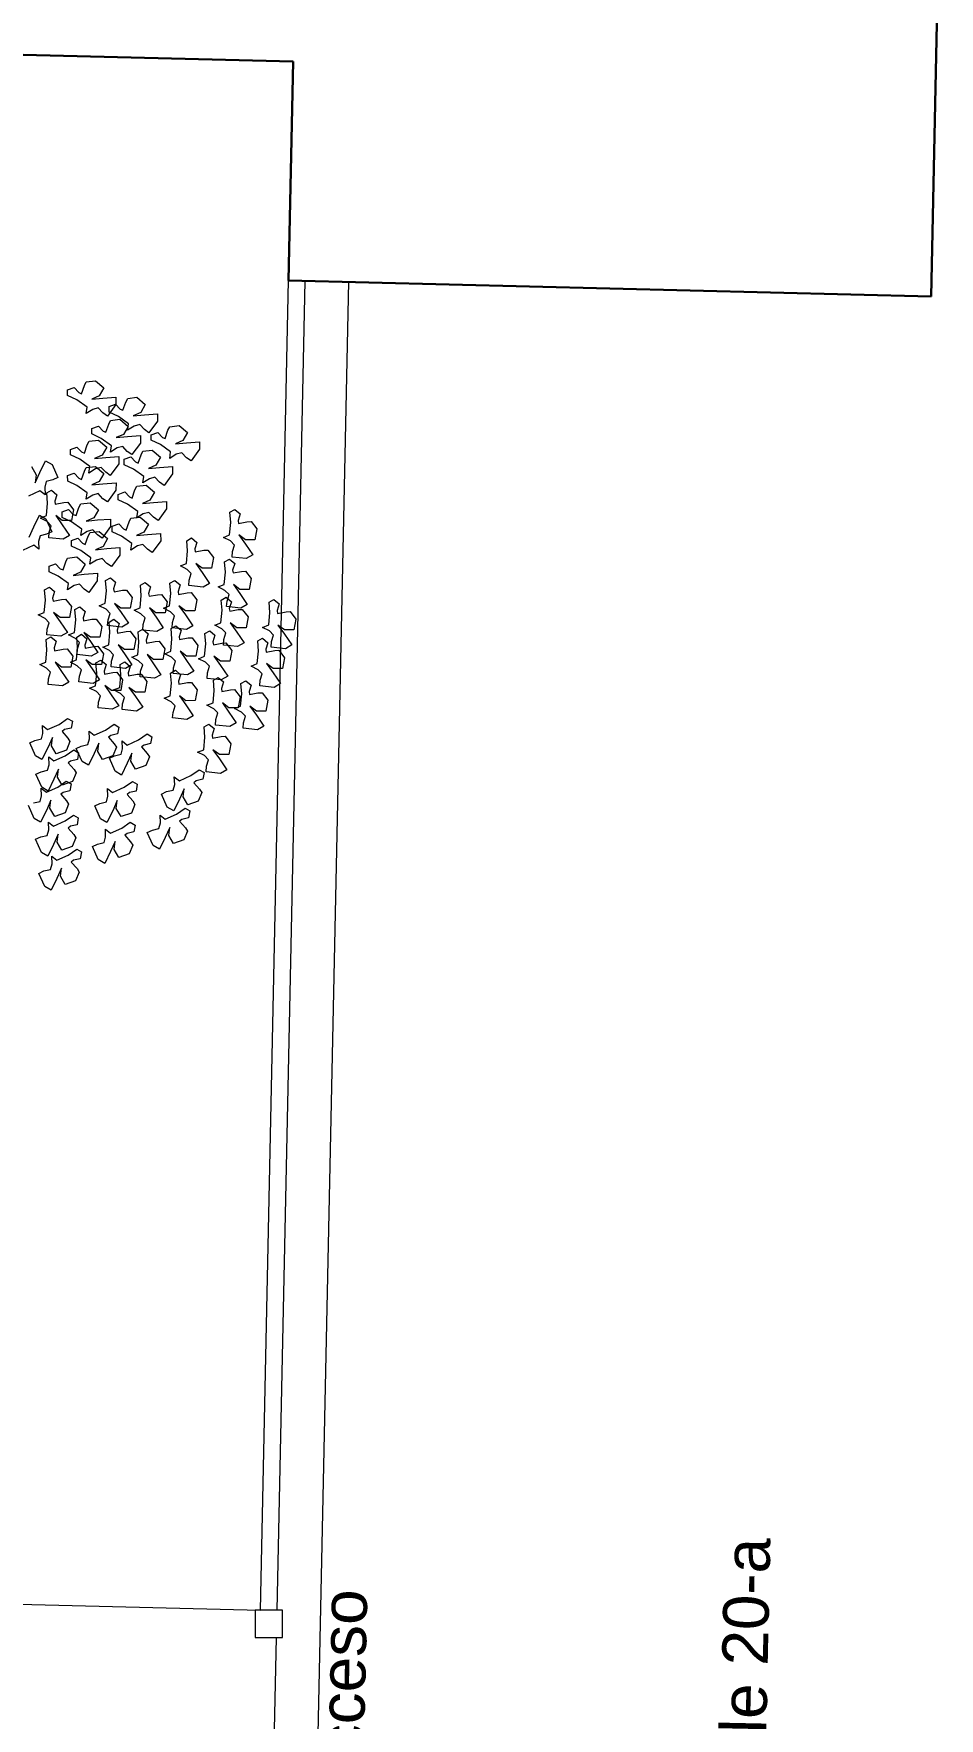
# Model space of a CAD drawing. Header units: millimetres. Extents: x -103 to 473, y 183 to 365.
# Drawn here: x -31.34 to -14.83, y 243.49 to 274.19 of the extents above; entities that cross this region are included whole.
import ezdxf

# ---------------------------------------------------------------- set-up
doc = ezdxf.new("R2010")
doc.units = ezdxf.units.MM
doc.header["$LTSCALE"] = 0.1
doc.layers.add('Exterior', color=6, linetype='Continuous', lineweight=5)
doc.layers.add('Redibujo iglesia', color=1, linetype='Continuous', lineweight=30)
doc.styles.get("Standard").update_dxf_attribs({"font": 'arial.ttf'})

# ---------------------------------------------------------------- blocks, each defined once
blk = doc.blocks.new('Arbol')
at = {"color": 0, "linetype": 'ByBlock'}
for p, q in [((-1.61, 1.981), (-1.661, 1.88)), ((-1.517, 2.006), (-1.61, 1.981)), ((-1.485, 1.98), (-1.517, 2.006)), ((-1.425, 1.913), (-1.485, 1.98)), ((-1.403, 1.934), (-1.425, 1.913)), ((-1.379, 2.001), (-1.403, 1.934)), ((-1.307, 2.004), (-1.379, 2.001)), ((-1.356, 1.872), (-1.285, 1.951)), ((-1.285, 1.951), (-1.307, 2.004)), ((-1.612, 1.786), (-1.74, 1.743)), ((-1.74, 1.743), (-1.71, 1.672)), ((-1.661, 1.88), (-1.585, 1.821)), ((-1.501, 1.821), (-1.612, 1.786)), ((-1.585, 1.821), (-1.501, 1.821)), ((-1.424, 1.762), (-1.356, 1.872)), ((-1.39, 1.705), (-1.424, 1.762)), ((-1.939, 1.657), (-1.99, 1.556)), ((-1.846, 1.682), (-1.939, 1.657)), ((-1.813, 1.656), (-1.846, 1.682)), ((-1.754, 1.589), (-1.813, 1.656)), ((-1.732, 1.611), (-1.754, 1.589)), ((-1.708, 1.677), (-1.732, 1.611)), ((-1.71, 1.672), (-1.584, 1.596)), ((-1.636, 1.68), (-1.708, 1.677)), ((-1.685, 1.548), (-1.614, 1.627)), ((-1.614, 1.627), (-1.636, 1.68)), ((-1.584, 1.596), (-1.552, 1.644)), ((-1.552, 1.644), (-1.528, 1.71)), ((-1.528, 1.71), (-1.469, 1.719)), ((-1.469, 1.719), (-1.39, 1.705)), ((-1.94, 1.462), (-2.068, 1.419)), ((-2.068, 1.419), (-2.039, 1.348)), ((-1.99, 1.556), (-1.914, 1.497)), ((-1.83, 1.497), (-1.94, 1.462)), ((-1.914, 1.497), (-1.83, 1.497)), ((-1.856, 1.386), (-1.797, 1.395)), ((-1.797, 1.395), (-1.718, 1.381)), ((-1.753, 1.438), (-1.685, 1.548)), ((-1.718, 1.381), (-1.753, 1.438)), ((-1.689, 1.516), (-1.74, 1.415)), ((-1.74, 1.415), (-1.664, 1.357)), ((-1.596, 1.542), (-1.689, 1.516)), ((-1.564, 1.515), (-1.596, 1.542)), ((-1.504, 1.448), (-1.564, 1.515)), ((-1.482, 1.47), (-1.504, 1.448)), ((-1.503, 1.298), (-1.435, 1.408)), ((-1.458, 1.536), (-1.482, 1.47)), ((-1.386, 1.54), (-1.458, 1.536)), ((-1.4, 1.403), (-1.451, 1.302)), ((-1.435, 1.408), (-1.364, 1.487)), ((-1.307, 1.429), (-1.4, 1.403)), ((-1.364, 1.487), (-1.386, 1.54)), ((-1.274, 1.402), (-1.307, 1.429)), ((-1.215, 1.335), (-1.274, 1.402)), ((-1.169, 1.423), (-1.193, 1.357)), ((-1.097, 1.427), (-1.169, 1.423)), ((-1.075, 1.374), (-1.097, 1.427)), ((-0.815, 1.417), (-0.862, 1.355)), ((-0.714, 1.327), (-0.815, 1.417)), ((-0.658, 1.417), (-0.67, 1.322)), ((-2.228, 1.22), (-2.279, 1.119)), ((-2.135, 1.246), (-2.228, 1.22)), ((-2.102, 1.219), (-2.135, 1.246)), ((-2.043, 1.152), (-2.102, 1.219)), ((-2.039, 1.348), (-1.912, 1.272)), ((-1.997, 1.24), (-2.021, 1.174)), ((-1.925, 1.244), (-1.997, 1.24)), ((-1.903, 1.191), (-1.925, 1.244)), ((-1.912, 1.272), (-1.881, 1.32)), ((-1.881, 1.32), (-1.856, 1.386)), ((-1.691, 1.322), (-1.819, 1.279)), ((-1.819, 1.279), (-1.789, 1.208)), ((-1.58, 1.356), (-1.691, 1.322)), ((-1.664, 1.357), (-1.58, 1.356)), ((-1.631, 1.18), (-1.607, 1.246)), ((-1.607, 1.246), (-1.548, 1.254)), ((-1.548, 1.254), (-1.469, 1.24)), ((-1.469, 1.24), (-1.503, 1.298)), ((-1.451, 1.302), (-1.375, 1.244)), ((-1.291, 1.243), (-1.401, 1.209)), ((-1.375, 1.244), (-1.291, 1.243)), ((-1.193, 1.357), (-1.215, 1.335)), ((-1.214, 1.185), (-1.146, 1.295)), ((-1.146, 1.295), (-1.075, 1.374)), ((-0.862, 1.355), (-0.865, 1.208)), ((-0.629, 1.249), (-0.714, 1.327)), ((-0.67, 1.322), (-0.629, 1.249)), ((-2.279, 1.119), (-2.203, 1.061)), ((-2.119, 1.06), (-2.229, 1.026)), ((-2.203, 1.061), (-2.119, 1.06)), ((-2.021, 1.174), (-2.043, 1.152)), ((-2.042, 1.002), (-1.974, 1.112)), ((-1.974, 1.112), (-1.903, 1.191)), ((-1.873, 1.093), (-1.924, 0.992)), ((-1.78, 1.119), (-1.873, 1.093)), ((-1.789, 1.208), (-1.663, 1.131)), ((-1.748, 1.092), (-1.78, 1.119)), ((-1.688, 1.025), (-1.748, 1.092)), ((-1.666, 1.047), (-1.688, 1.025)), ((-1.642, 1.113), (-1.666, 1.047)), ((-1.663, 1.131), (-1.631, 1.18)), ((-1.57, 1.117), (-1.642, 1.113)), ((-1.619, 0.985), (-1.548, 1.064)), ((-1.548, 1.064), (-1.57, 1.117)), ((-1.401, 1.209), (-1.529, 1.166)), ((-1.529, 1.166), (-1.499, 1.095)), ((-1.499, 1.095), (-1.373, 1.019)), ((-1.373, 1.019), (-1.342, 1.067)), ((-1.342, 1.067), (-1.317, 1.133)), ((-1.269, 1.164), (-1.32, 1.063)), ((-1.32, 1.063), (-1.243, 1.004)), ((-1.317, 1.133), (-1.258, 1.141)), ((-1.175, 1.189), (-1.269, 1.164)), ((-1.258, 1.141), (-1.179, 1.127)), ((-1.179, 1.127), (-1.214, 1.185)), ((-1.143, 1.163), (-1.175, 1.189)), ((-1.084, 1.096), (-1.143, 1.163)), ((-1.062, 1.118), (-1.084, 1.096)), ((-1.083, 0.945), (-1.014, 1.056)), ((-1.037, 1.184), (-1.062, 1.118)), ((-0.966, 1.188), (-1.037, 1.184)), ((-1.014, 1.056), (-0.944, 1.135)), ((-0.944, 1.135), (-0.966, 1.188)), ((-0.865, 1.208), (-0.807, 1.205)), ((-0.807, 1.205), (-0.738, 1.217)), ((-0.755, 1.113), (-0.787, 1.049)), ((-0.787, 1.049), (-0.742, 0.995)), ((-0.697, 1.106), (-0.755, 1.113)), ((-0.738, 1.217), (-0.701, 1.17)), ((-0.701, 1.17), (-0.674, 1.094)), ((-0.664, 1.005), (-0.697, 1.106)), ((-0.674, 1.094), (-0.641, 1.153)), ((-0.641, 1.153), (-0.512, 1.149)), ((-2.229, 1.026), (-2.357, 0.983)), ((-2.357, 0.983), (-2.328, 0.912)), ((-2.328, 0.912), (-2.201, 0.836)), ((-2.201, 0.836), (-2.17, 0.884)), ((-2.17, 0.884), (-2.145, 0.95)), ((-2.145, 0.95), (-2.086, 0.958)), ((-2.086, 0.958), (-2.007, 0.944)), ((-2.007, 0.944), (-2.042, 1.002)), ((-1.875, 0.899), (-2.003, 0.856)), ((-1.924, 0.992), (-1.848, 0.934)), ((-1.764, 0.933), (-1.875, 0.899)), ((-1.848, 0.934), (-1.764, 0.933)), ((-1.687, 0.875), (-1.619, 0.985)), ((-1.653, 0.817), (-1.687, 0.875)), ((-1.27, 0.969), (-1.398, 0.926)), ((-1.398, 0.926), (-1.368, 0.855)), ((-1.159, 1.004), (-1.27, 0.969)), ((-1.243, 1.004), (-1.159, 1.004)), ((-1.21, 0.827), (-1.186, 0.894)), ((-1.186, 0.894), (-1.127, 0.902)), ((-1.127, 0.902), (-1.048, 0.888)), ((-1.048, 0.888), (-1.083, 0.945)), ((-0.861, 0.933), (-0.885, 0.839)), ((-0.822, 0.947), (-0.861, 0.933)), ((-0.734, 0.965), (-0.822, 0.947)), ((-0.742, 0.995), (-0.734, 0.965)), ((-0.603, 0.891), (-0.664, 1.005)), ((-0.536, 0.892), (-0.603, 0.891)), ((-0.588, 0.83), (-0.536, 0.892)), ((-0.539, 0.924), (-0.586, 0.863)), ((-0.438, 0.835), (-0.539, 0.924)), ((-2.003, 0.856), (-1.973, 0.785)), ((-1.973, 0.785), (-1.847, 0.709)), ((-1.847, 0.709), (-1.815, 0.757)), ((-1.815, 0.757), (-1.791, 0.823)), ((-1.791, 0.823), (-1.732, 0.831)), ((-1.732, 0.831), (-1.653, 0.817)), ((-1.676, 0.784), (-1.727, 0.683)), ((-1.583, 0.809), (-1.676, 0.784)), ((-1.55, 0.783), (-1.583, 0.809)), ((-1.491, 0.716), (-1.55, 0.783)), ((-1.469, 0.738), (-1.491, 0.716)), ((-1.445, 0.804), (-1.469, 0.738)), ((-1.373, 0.807), (-1.445, 0.804)), ((-1.422, 0.675), (-1.351, 0.754)), ((-1.351, 0.754), (-1.373, 0.807)), ((-1.368, 0.855), (-1.242, 0.779)), ((-1.242, 0.779), (-1.21, 0.827)), ((-1.071, 0.84), (-1.123, 0.739)), ((-1.123, 0.739), (-1.046, 0.681)), ((-0.978, 0.866), (-1.071, 0.84)), ((-0.946, 0.839), (-0.978, 0.866)), ((-0.887, 0.772), (-0.946, 0.839)), ((-0.864, 0.794), (-0.887, 0.772)), ((-0.886, 0.622), (-0.817, 0.732)), ((-0.885, 0.839), (-0.824, 0.744)), ((-0.84, 0.86), (-0.864, 0.794)), ((-0.769, 0.864), (-0.84, 0.86)), ((-0.824, 0.744), (-0.735, 0.781)), ((-0.817, 0.732), (-0.746, 0.811)), ((-0.746, 0.811), (-0.769, 0.864)), ((-0.718, 0.741), (-0.744, 0.608)), ((-0.735, 0.781), (-0.692, 0.854)), ((-0.692, 0.854), (-0.718, 0.741)), ((-0.61, 0.775), (-0.588, 0.83)), ((-0.565, 0.721), (-0.61, 0.775)), ((-0.586, 0.863), (-0.589, 0.715)), ((-0.589, 0.715), (-0.531, 0.712)), ((-0.539, 0.67), (-0.565, 0.721)), ((-0.531, 0.712), (-0.462, 0.724)), ((-0.462, 0.724), (-0.425, 0.677)), ((-0.353, 0.756), (-0.438, 0.835)), ((-1.677, 0.589), (-1.805, 0.546)), ((-1.805, 0.546), (-1.776, 0.475)), ((-1.727, 0.683), (-1.651, 0.624)), ((-1.567, 0.624), (-1.677, 0.589)), ((-1.651, 0.624), (-1.567, 0.624)), ((-1.399, 0.528), (-1.492, 0.502)), ((-1.49, 0.565), (-1.422, 0.675)), ((-1.455, 0.508), (-1.49, 0.565)), ((-1.366, 0.501), (-1.399, 0.528)), ((-1.189, 0.526), (-1.261, 0.522)), ((-1.073, 0.646), (-1.201, 0.602)), ((-1.201, 0.602), (-1.171, 0.532)), ((-1.167, 0.473), (-1.189, 0.526)), ((-1.171, 0.532), (-1.045, 0.455)), ((-1.045, 0.53), (-1.096, 0.429)), ((-0.962, 0.68), (-1.073, 0.646)), ((-1.046, 0.681), (-0.962, 0.68)), ((-0.952, 0.556), (-1.045, 0.53)), ((-1.013, 0.504), (-0.989, 0.57)), ((-0.989, 0.57), (-0.93, 0.578)), ((-0.92, 0.529), (-0.952, 0.556)), ((-0.93, 0.578), (-0.851, 0.564)), ((-0.86, 0.462), (-0.92, 0.529)), ((-0.851, 0.564), (-0.886, 0.622)), ((-0.814, 0.55), (-0.838, 0.484)), ((-0.742, 0.554), (-0.814, 0.55)), ((-0.744, 0.608), (-0.668, 0.599)), ((-0.72, 0.501), (-0.742, 0.554)), ((-0.668, 0.599), (-0.539, 0.67)), ((-0.425, 0.677), (-0.398, 0.602)), ((-0.398, 0.602), (-0.365, 0.66)), ((-0.365, 0.66), (-0.236, 0.656)), ((-1.776, 0.475), (-1.649, 0.399)), ((-1.649, 0.399), (-1.618, 0.447)), ((-1.618, 0.447), (-1.593, 0.513)), ((-1.593, 0.513), (-1.534, 0.522)), ((-1.492, 0.502), (-1.543, 0.401)), ((-1.543, 0.401), (-1.467, 0.343)), ((-1.534, 0.522), (-1.455, 0.508)), ((-1.307, 0.434), (-1.366, 0.501)), ((-1.285, 0.456), (-1.307, 0.434)), ((-1.306, 0.284), (-1.238, 0.394)), ((-1.261, 0.522), (-1.285, 0.456)), ((-1.238, 0.394), (-1.167, 0.473)), ((-1.096, 0.429), (-1.02, 0.371)), ((-0.936, 0.37), (-1.047, 0.336)), ((-1.045, 0.455), (-1.013, 0.504)), ((-1.02, 0.371), (-0.936, 0.37)), ((-0.838, 0.484), (-0.86, 0.462)), ((-0.859, 0.312), (-0.791, 0.422)), ((-0.791, 0.422), (-0.72, 0.501)), ((-0.73, 0.375), (-0.781, 0.274)), ((-0.636, 0.401), (-0.73, 0.375)), ((-0.604, 0.374), (-0.636, 0.401)), ((-0.545, 0.307), (-0.604, 0.374)), ((-0.498, 0.395), (-0.523, 0.329)), ((-0.427, 0.399), (-0.498, 0.395)), ((-0.405, 0.346), (-0.427, 0.399)), ((-2.424, 0.198), (-2.456, 0.134)), ((-2.367, 0.191), (-2.424, 0.198)), ((-2.334, 0.09), (-2.367, 0.191)), ((-1.493, 0.308), (-1.621, 0.265)), ((-1.621, 0.265), (-1.592, 0.194)), ((-1.592, 0.194), (-1.465, 0.117)), ((-1.383, 0.342), (-1.493, 0.308)), ((-1.467, 0.343), (-1.383, 0.342)), ((-1.434, 0.166), (-1.409, 0.232)), ((-1.409, 0.232), (-1.35, 0.24)), ((-1.35, 0.24), (-1.271, 0.226)), ((-1.271, 0.226), (-1.306, 0.284)), ((-1.047, 0.336), (-1.175, 0.293)), ((-1.175, 0.293), (-1.145, 0.222)), ((-1.145, 0.222), (-1.019, 0.146)), ((-1.019, 0.146), (-0.987, 0.194)), ((-0.987, 0.194), (-0.963, 0.26)), ((-0.963, 0.26), (-0.904, 0.268)), ((-0.904, 0.268), (-0.825, 0.254)), ((-0.825, 0.254), (-0.859, 0.312)), ((-0.731, 0.181), (-0.859, 0.138)), ((-0.781, 0.274), (-0.704, 0.216)), ((-0.62, 0.215), (-0.731, 0.181)), ((-0.704, 0.216), (-0.62, 0.215)), ((-0.523, 0.329), (-0.545, 0.307)), ((-0.544, 0.157), (-0.475, 0.267)), ((-0.475, 0.267), (-0.405, 0.346)), ((-0.347, 0.198), (-0.379, 0.134)), ((-0.29, 0.191), (-0.347, 0.198)), ((-0.257, 0.09), (-0.29, 0.191)), ((-2.53, 0.017), (-2.555, -0.076)), ((-2.491, 0.032), (-2.53, 0.017)), ((-2.403, 0.05), (-2.491, 0.032)), ((-2.456, 0.134), (-2.411, 0.08)), ((-2.411, 0.08), (-2.403, 0.05)), ((-2.273, -0.025), (-2.334, 0.09)), ((-1.898, 0.099), (-1.931, 0.035)), ((-1.931, 0.035), (-1.885, -0.019)), ((-1.841, 0.092), (-1.898, 0.099)), ((-1.808, -0.009), (-1.841, 0.092)), ((-1.465, 0.117), (-1.434, 0.166)), ((-0.965, 0.043), (-0.997, -0.021)), ((-0.908, 0.036), (-0.965, 0.043)), ((-0.875, -0.065), (-0.908, 0.036)), ((-0.859, 0.138), (-0.829, 0.067)), ((-0.829, 0.067), (-0.703, -0.01)), ((-0.703, -0.01), (-0.671, 0.039)), ((-0.671, 0.039), (-0.647, 0.105)), ((-0.647, 0.105), (-0.588, 0.113)), ((-0.588, 0.113), (-0.509, 0.099)), ((-0.509, 0.099), (-0.544, 0.157)), ((-0.453, 0.017), (-0.478, -0.076)), ((-0.414, 0.032), (-0.453, 0.017)), ((-0.327, 0.05), (-0.414, 0.032)), ((-0.379, 0.134), (-0.334, 0.08)), ((-0.334, 0.08), (-0.327, 0.05)), ((-0.196, -0.025), (-0.257, 0.09)), ((-2.555, -0.076), (-2.493, -0.171)), ((-2.493, -0.171), (-2.404, -0.134)), ((-2.404, -0.134), (-2.362, -0.062)), ((-2.362, -0.062), (-2.387, -0.175)), ((-2.279, -0.14), (-2.257, -0.085)), ((-2.234, -0.194), (-2.279, -0.14)), ((-2.205, -0.023), (-2.273, -0.025)), ((-2.257, -0.085), (-2.205, -0.023)), ((-2.004, -0.081), (-2.029, -0.175)), ((-1.965, -0.067), (-2.004, -0.081)), ((-1.878, -0.049), (-1.965, -0.067)), ((-1.885, -0.019), (-1.878, -0.049)), ((-1.878, -0.233), (-1.836, -0.16)), ((-1.836, -0.16), (-1.861, -0.273)), ((-1.747, -0.123), (-1.808, -0.009)), ((-1.68, -0.122), (-1.747, -0.123)), ((-1.731, -0.183), (-1.68, -0.122)), ((-1.28, -0.14), (-1.313, -0.204)), ((-1.223, -0.148), (-1.28, -0.14)), ((-1.19, -0.248), (-1.223, -0.148)), ((-1.071, -0.138), (-1.096, -0.231)), ((-1.032, -0.123), (-1.071, -0.138)), ((-0.944, -0.105), (-1.032, -0.123)), ((-0.997, -0.021), (-0.952, -0.075)), ((-0.952, -0.075), (-0.944, -0.105)), ((-0.814, -0.179), (-0.875, -0.065)), ((-0.557, -0.112), (-0.59, -0.176)), ((-0.5, -0.119), (-0.557, -0.112)), ((-0.467, -0.22), (-0.5, -0.119)), ((-0.478, -0.076), (-0.416, -0.171)), ((-0.416, -0.171), (-0.327, -0.134)), ((-0.327, -0.134), (-0.285, -0.062)), ((-0.285, -0.062), (-0.31, -0.175)), ((-0.202, -0.14), (-0.18, -0.085)), ((-0.157, -0.194), (-0.202, -0.14)), ((-0.129, -0.023), (-0.196, -0.025)), ((-0.18, -0.085), (-0.129, -0.023)), ((-2.387, -0.175), (-2.414, -0.307)), ((-2.414, -0.307), (-2.337, -0.317)), ((-2.337, -0.317), (-2.208, -0.246)), ((-2.208, -0.246), (-2.234, -0.194)), ((-2.174, -0.253), (-2.207, -0.317)), ((-2.207, -0.317), (-2.161, -0.371)), ((-2.117, -0.26), (-2.174, -0.253)), ((-2.084, -0.361), (-2.117, -0.26)), ((-2.029, -0.175), (-1.967, -0.27)), ((-1.967, -0.27), (-1.878, -0.233)), ((-1.861, -0.273), (-1.888, -0.406)), ((-1.812, -0.415), (-1.682, -0.344)), ((-1.754, -0.239), (-1.731, -0.183)), ((-1.708, -0.293), (-1.754, -0.239)), ((-1.682, -0.344), (-1.708, -0.293)), ((-1.569, -0.239), (-1.602, -0.303)), ((-1.602, -0.303), (-1.557, -0.357)), ((-1.512, -0.246), (-1.569, -0.239)), ((-1.479, -0.347), (-1.512, -0.246)), ((-1.418, -0.461), (-1.479, -0.347)), ((-1.387, -0.321), (-1.411, -0.414)), ((-1.347, -0.306), (-1.387, -0.321)), ((-1.26, -0.288), (-1.347, -0.306)), ((-1.313, -0.204), (-1.268, -0.258)), ((-1.268, -0.258), (-1.26, -0.288)), ((-1.129, -0.363), (-1.19, -0.248)), ((-1.096, -0.231), (-1.034, -0.326)), ((-1.034, -0.326), (-0.945, -0.289)), ((-0.928, -0.33), (-0.955, -0.462)), ((-0.945, -0.289), (-0.902, -0.217)), ((-0.902, -0.217), (-0.928, -0.33)), ((-0.82, -0.295), (-0.798, -0.24)), ((-0.775, -0.349), (-0.82, -0.295)), ((-0.746, -0.178), (-0.814, -0.179)), ((-0.798, -0.24), (-0.746, -0.178)), ((-0.664, -0.293), (-0.688, -0.386)), ((-0.624, -0.278), (-0.664, -0.293)), ((-0.537, -0.26), (-0.624, -0.278)), ((-0.59, -0.176), (-0.545, -0.23)), ((-0.545, -0.23), (-0.537, -0.26)), ((-0.406, -0.335), (-0.467, -0.22)), ((-0.339, -0.333), (-0.406, -0.335)), ((-0.39, -0.395), (-0.339, -0.333)), ((-0.31, -0.175), (-0.337, -0.307)), ((-0.337, -0.307), (-0.261, -0.317)), ((-0.261, -0.317), (-0.131, -0.246)), ((-0.163, -0.281), (-0.195, -0.345)), ((-0.195, -0.345), (-0.15, -0.399)), ((-0.106, -0.288), (-0.163, -0.281)), ((-0.131, -0.246), (-0.157, -0.194)), ((-0.073, -0.389), (-0.106, -0.288)), ((-2.28, -0.433), (-2.305, -0.527)), ((-2.241, -0.419), (-2.28, -0.433)), ((-2.154, -0.401), (-2.241, -0.419)), ((-2.161, -0.371), (-2.154, -0.401)), ((-2.154, -0.585), (-2.112, -0.512)), ((-2.112, -0.512), (-2.137, -0.625)), ((-2.023, -0.475), (-2.084, -0.361)), ((-1.956, -0.474), (-2.023, -0.475)), ((-2.007, -0.535), (-1.956, -0.474)), ((-1.888, -0.406), (-1.812, -0.415)), ((-1.676, -0.419), (-1.7, -0.513)), ((-1.7, -0.513), (-1.638, -0.608)), ((-1.636, -0.405), (-1.676, -0.419)), ((-1.549, -0.387), (-1.636, -0.405)), ((-1.557, -0.357), (-1.549, -0.387)), ((-1.549, -0.571), (-1.507, -0.498)), ((-1.507, -0.498), (-1.533, -0.611)), ((-1.425, -0.577), (-1.402, -0.521)), ((-1.351, -0.46), (-1.418, -0.461)), ((-1.411, -0.414), (-1.349, -0.509)), ((-1.402, -0.521), (-1.351, -0.46)), ((-1.349, -0.509), (-1.26, -0.472)), ((-1.244, -0.513), (-1.27, -0.645)), ((-1.26, -0.472), (-1.218, -0.4)), ((-1.218, -0.4), (-1.244, -0.513)), ((-1.136, -0.478), (-1.113, -0.423)), ((-1.091, -0.532), (-1.136, -0.478)), ((-1.062, -0.361), (-1.129, -0.363)), ((-1.113, -0.423), (-1.062, -0.361)), ((-0.955, -0.462), (-0.878, -0.472)), ((-0.813, -0.514), (-0.9, -0.531)), ((-0.878, -0.472), (-0.749, -0.4)), ((-0.833, -0.366), (-0.866, -0.429)), ((-0.866, -0.429), (-0.821, -0.483)), ((-0.776, -0.373), (-0.833, -0.366)), ((-0.821, -0.483), (-0.813, -0.514)), ((-0.743, -0.474), (-0.776, -0.373)), ((-0.749, -0.4), (-0.775, -0.349)), ((-0.682, -0.588), (-0.743, -0.474)), ((-0.688, -0.386), (-0.626, -0.481)), ((-0.626, -0.481), (-0.537, -0.444)), ((-0.52, -0.485), (-0.547, -0.617)), ((-0.537, -0.444), (-0.495, -0.372)), ((-0.495, -0.372), (-0.52, -0.485)), ((-0.465, -0.38), (-0.498, -0.444)), ((-0.498, -0.444), (-0.453, -0.498)), ((-0.408, -0.387), (-0.465, -0.38)), ((-0.453, -0.498), (-0.445, -0.528)), ((-0.413, -0.45), (-0.39, -0.395)), ((-0.368, -0.504), (-0.413, -0.45)), ((-0.375, -0.488), (-0.408, -0.387)), ((-0.314, -0.602), (-0.375, -0.488)), ((-0.342, -0.556), (-0.368, -0.504)), ((-0.269, -0.462), (-0.294, -0.555)), ((-0.23, -0.447), (-0.269, -0.462)), ((-0.143, -0.429), (-0.23, -0.447)), ((-0.15, -0.399), (-0.143, -0.429)), ((-0.012, -0.504), (-0.073, -0.389)), ((0.055, -0.502), (-0.012, -0.504)), ((0.004, -0.564), (0.055, -0.502)), ((-2.305, -0.527), (-2.243, -0.622)), ((-2.243, -0.622), (-2.154, -0.585)), ((-2.137, -0.625), (-2.164, -0.758)), ((-2.088, -0.767), (-1.958, -0.696)), ((-2.03, -0.591), (-2.007, -0.535)), ((-1.984, -0.645), (-2.03, -0.591)), ((-1.99, -0.605), (-2.023, -0.669)), ((-2.023, -0.669), (-1.977, -0.723)), ((-1.933, -0.612), (-1.99, -0.605)), ((-1.958, -0.696), (-1.984, -0.645)), ((-1.9, -0.713), (-1.933, -0.612)), ((-1.638, -0.608), (-1.549, -0.571)), ((-1.533, -0.611), (-1.559, -0.744)), ((-1.483, -0.753), (-1.354, -0.682)), ((-1.399, -0.676), (-1.431, -0.739)), ((-1.38, -0.631), (-1.425, -0.577)), ((-1.342, -0.683), (-1.399, -0.676)), ((-1.354, -0.682), (-1.38, -0.631)), ((-1.309, -0.784), (-1.342, -0.683)), ((-1.27, -0.645), (-1.194, -0.655)), ((-1.194, -0.655), (-1.065, -0.584)), ((-1.07, -0.577), (-1.103, -0.641)), ((-1.103, -0.641), (-1.057, -0.695)), ((-1.065, -0.584), (-1.091, -0.532)), ((-1.013, -0.584), (-1.07, -0.577)), ((-1.057, -0.695), (-1.05, -0.725)), ((-0.98, -0.685), (-1.013, -0.584)), ((-0.919, -0.799), (-0.98, -0.685)), ((-0.94, -0.546), (-0.964, -0.64)), ((-0.964, -0.64), (-0.902, -0.735)), ((-0.9, -0.531), (-0.94, -0.546)), ((-0.813, -0.698), (-0.771, -0.625)), ((-0.771, -0.625), (-0.796, -0.738)), ((-0.689, -0.703), (-0.666, -0.648)), ((-0.615, -0.587), (-0.682, -0.588)), ((-0.666, -0.648), (-0.615, -0.587)), ((-0.572, -0.56), (-0.596, -0.654)), ((-0.596, -0.654), (-0.534, -0.749)), ((-0.532, -0.546), (-0.572, -0.56)), ((-0.547, -0.617), (-0.471, -0.627)), ((-0.445, -0.528), (-0.532, -0.546)), ((-0.471, -0.627), (-0.342, -0.556)), ((-0.445, -0.712), (-0.403, -0.639)), ((-0.403, -0.639), (-0.428, -0.752)), ((-0.321, -0.718), (-0.298, -0.662)), ((-0.247, -0.601), (-0.314, -0.602)), ((-0.298, -0.662), (-0.247, -0.601)), ((-0.294, -0.555), (-0.232, -0.65)), ((-0.232, -0.65), (-0.143, -0.613)), ((-0.126, -0.654), (-0.153, -0.786)), ((-0.143, -0.613), (-0.101, -0.541)), ((-0.101, -0.541), (-0.126, -0.654)), ((-0.018, -0.619), (0.004, -0.564)), ((0.027, -0.673), (-0.018, -0.619)), ((0.053, -0.725), (0.027, -0.673)), ((-2.437, -0.816), (-2.469, -0.88)), ((-2.38, -0.823), (-2.437, -0.816)), ((-2.347, -0.924), (-2.38, -0.823)), ((-2.164, -0.758), (-2.088, -0.767)), ((-2.096, -0.786), (-2.121, -0.879)), ((-2.057, -0.771), (-2.096, -0.786)), ((-1.97, -0.753), (-2.057, -0.771)), ((-1.977, -0.723), (-1.97, -0.753)), ((-1.97, -0.937), (-1.928, -0.865)), ((-1.928, -0.865), (-1.953, -0.978)), ((-1.839, -0.827), (-1.9, -0.713)), ((-1.772, -0.826), (-1.839, -0.827)), ((-1.823, -0.888), (-1.772, -0.826)), ((-1.701, -0.859), (-1.733, -0.922)), ((-1.644, -0.866), (-1.701, -0.859)), ((-1.611, -0.967), (-1.644, -0.866)), ((-1.559, -0.744), (-1.483, -0.753)), ((-1.505, -0.856), (-1.529, -0.95)), ((-1.466, -0.841), (-1.505, -0.856)), ((-1.378, -0.823), (-1.466, -0.841)), ((-1.431, -0.739), (-1.386, -0.793)), ((-1.386, -0.793), (-1.378, -0.823)), ((-1.247, -0.898), (-1.309, -0.784)), ((-1.176, -0.757), (-1.201, -0.851)), ((-1.201, -0.851), (-1.139, -0.946)), ((-1.137, -0.743), (-1.176, -0.757)), ((-1.05, -0.725), (-1.137, -0.743)), ((-1.05, -0.909), (-1.008, -0.836)), ((-1.008, -0.836), (-1.033, -0.949)), ((-0.926, -0.915), (-0.903, -0.86)), ((-0.852, -0.798), (-0.919, -0.799)), ((-0.903, -0.86), (-0.852, -0.798)), ((-0.902, -0.735), (-0.813, -0.698)), ((-0.796, -0.738), (-0.823, -0.871)), ((-0.768, -0.816), (-0.8, -0.88)), ((-0.711, -0.823), (-0.768, -0.816)), ((-0.747, -0.88), (-0.618, -0.809)), ((-0.678, -0.924), (-0.711, -0.823)), ((-0.644, -0.758), (-0.689, -0.703)), ((-0.611, -0.87), (-0.651, -0.884)), ((-0.618, -0.809), (-0.644, -0.758)), ((-0.524, -0.852), (-0.611, -0.87)), ((-0.544, -0.704), (-0.577, -0.767)), ((-0.577, -0.767), (-0.532, -0.822)), ((-0.487, -0.711), (-0.544, -0.704)), ((-0.534, -0.749), (-0.445, -0.712)), ((-0.532, -0.822), (-0.524, -0.852)), ((-0.454, -0.812), (-0.487, -0.711)), ((-0.428, -0.752), (-0.455, -0.885)), ((-0.393, -0.926), (-0.454, -0.812)), ((-0.379, -0.894), (-0.25, -0.823)), ((-0.276, -0.772), (-0.321, -0.718)), ((-0.25, -0.823), (-0.276, -0.772)), ((-0.153, -0.786), (-0.077, -0.796)), ((-0.077, -0.796), (0.053, -0.725)), ((-2.543, -0.997), (-2.568, -1.09)), ((-2.504, -0.982), (-2.543, -0.997)), ((-2.416, -0.964), (-2.504, -0.982)), ((-2.469, -0.88), (-2.424, -0.934)), ((-2.424, -0.934), (-2.416, -0.964)), ((-2.286, -1.039), (-2.347, -0.924)), ((-2.218, -1.037), (-2.286, -1.039)), ((-2.27, -1.099), (-2.218, -1.037)), ((-2.121, -0.879), (-2.059, -0.974)), ((-2.059, -0.974), (-1.97, -0.937)), ((-1.953, -0.978), (-1.98, -1.11)), ((-1.846, -0.943), (-1.823, -0.888)), ((-1.8, -0.997), (-1.846, -0.943)), ((-1.807, -1.039), (-1.832, -1.133)), ((-1.768, -1.024), (-1.807, -1.039)), ((-1.774, -1.049), (-1.8, -0.997)), ((-1.68, -1.006), (-1.768, -1.024)), ((-1.733, -0.922), (-1.688, -0.976)), ((-1.688, -0.976), (-1.68, -1.006)), ((-1.55, -1.081), (-1.611, -0.967)), ((-1.529, -0.95), (-1.468, -1.045)), ((-1.468, -1.045), (-1.379, -1.007)), ((-1.379, -1.007), (-1.336, -0.935)), ((-1.336, -0.935), (-1.362, -1.048)), ((-1.254, -1.013), (-1.232, -0.958)), ((-1.209, -1.067), (-1.254, -1.013)), ((-1.18, -0.897), (-1.247, -0.898)), ((-1.232, -0.958), (-1.18, -0.897)), ((-1.139, -0.946), (-1.05, -0.909)), ((-1.033, -0.949), (-1.06, -1.082)), ((-0.984, -1.091), (-0.854, -1.02)), ((-0.88, -0.969), (-0.926, -0.915)), ((-0.874, -0.997), (-0.899, -1.09)), ((-0.854, -1.02), (-0.88, -0.969)), ((-0.835, -0.982), (-0.874, -0.997)), ((-0.747, -0.964), (-0.835, -0.982)), ((-0.823, -0.871), (-0.747, -0.88)), ((-0.8, -0.88), (-0.755, -0.934)), ((-0.755, -0.934), (-0.747, -0.964)), ((-0.617, -1.039), (-0.678, -0.924)), ((-0.651, -0.884), (-0.675, -0.978)), ((-0.675, -0.978), (-0.613, -1.073)), ((-0.549, -1.037), (-0.617, -1.039)), ((-0.613, -1.073), (-0.524, -1.036)), ((-0.601, -1.099), (-0.549, -1.037)), ((-0.524, -1.036), (-0.482, -0.963)), ((-0.482, -0.963), (-0.507, -1.076)), ((-0.455, -0.885), (-0.379, -0.894)), ((-0.4, -1.041), (-0.377, -0.986)), ((-0.355, -1.096), (-0.4, -1.041)), ((-0.326, -0.925), (-0.393, -0.926)), ((-0.377, -0.986), (-0.326, -0.925)), ((-2.568, -1.09), (-2.506, -1.185)), ((-2.506, -1.185), (-2.417, -1.148)), ((-2.4, -1.189), (-2.427, -1.321)), ((-2.417, -1.148), (-2.374, -1.076)), ((-2.374, -1.076), (-2.4, -1.189)), ((-2.292, -1.154), (-2.27, -1.099)), ((-2.247, -1.208), (-2.292, -1.154)), ((-2.221, -1.26), (-2.247, -1.208)), ((-2.174, -1.14), (-2.207, -1.204)), ((-2.207, -1.204), (-2.161, -1.258)), ((-2.117, -1.147), (-2.174, -1.14)), ((-2.084, -1.248), (-2.117, -1.147)), ((-1.98, -1.11), (-1.904, -1.12)), ((-1.904, -1.12), (-1.774, -1.049)), ((-1.832, -1.133), (-1.77, -1.227)), ((-1.77, -1.227), (-1.681, -1.19)), ((-1.681, -1.19), (-1.638, -1.118)), ((-1.638, -1.118), (-1.664, -1.231)), ((-1.556, -1.196), (-1.534, -1.141)), ((-1.511, -1.25), (-1.556, -1.196)), ((-1.482, -1.08), (-1.55, -1.081)), ((-1.534, -1.141), (-1.482, -1.08)), ((-1.362, -1.048), (-1.388, -1.18)), ((-1.388, -1.18), (-1.312, -1.19)), ((-1.312, -1.19), (-1.183, -1.119)), ((-1.215, -1.098), (-1.247, -1.162)), ((-1.247, -1.162), (-1.202, -1.216)), ((-1.157, -1.105), (-1.215, -1.098)), ((-1.183, -1.119), (-1.209, -1.067)), ((-1.202, -1.216), (-1.194, -1.246)), ((-1.125, -1.206), (-1.157, -1.105)), ((-1.063, -1.32), (-1.125, -1.206)), ((-1.06, -1.082), (-0.984, -1.091)), ((-0.899, -1.09), (-0.837, -1.185)), ((-0.837, -1.185), (-0.748, -1.148)), ((-0.731, -1.189), (-0.758, -1.321)), ((-0.748, -1.148), (-0.705, -1.076)), ((-0.705, -1.076), (-0.731, -1.189)), ((-0.623, -1.154), (-0.601, -1.099)), ((-0.578, -1.208), (-0.623, -1.154)), ((-0.552, -1.26), (-0.578, -1.208)), ((-0.507, -1.076), (-0.534, -1.209)), ((-0.534, -1.209), (-0.458, -1.218)), ((-0.458, -1.218), (-0.329, -1.147)), ((-0.329, -1.147), (-0.355, -1.096)), ((0.005, -1.127), (-0.03, -1.173)), ((-0.03, -1.173), (0.009, -1.233)), ((0.109, -1.149), (0.005, -1.127)), ((0.239, -1.153), (0.109, -1.149)), ((0.271, -1.094), (0.239, -1.153)), ((0.299, -1.17), (0.271, -1.094)), ((0.335, -1.217), (0.299, -1.17)), ((0.405, -1.205), (0.335, -1.217)), ((0.462, -1.208), (0.405, -1.205)), ((0.459, -1.355), (0.462, -1.208)), ((-2.427, -1.321), (-2.35, -1.331)), ((-2.35, -1.331), (-2.221, -1.26)), ((-2.28, -1.32), (-2.305, -1.414)), ((-2.241, -1.306), (-2.28, -1.32)), ((-2.154, -1.288), (-2.241, -1.306)), ((-2.161, -1.258), (-2.154, -1.288)), ((-2.023, -1.362), (-2.084, -1.248)), ((-1.956, -1.361), (-2.023, -1.362)), ((-2.007, -1.423), (-1.956, -1.361)), ((-1.664, -1.231), (-1.691, -1.363)), ((-1.691, -1.363), (-1.614, -1.373)), ((-1.596, -1.337), (-1.628, -1.401)), ((-1.614, -1.373), (-1.485, -1.302)), ((-1.539, -1.344), (-1.596, -1.337)), ((-1.506, -1.445), (-1.539, -1.344)), ((-1.485, -1.302), (-1.511, -1.25)), ((-1.321, -1.278), (-1.345, -1.372)), ((-1.345, -1.372), (-1.284, -1.467)), ((-1.282, -1.264), (-1.321, -1.278)), ((-1.194, -1.246), (-1.282, -1.264)), ((-1.195, -1.43), (-1.152, -1.357)), ((-1.152, -1.357), (-1.178, -1.47)), ((-1.07, -1.436), (-1.048, -1.381)), ((-0.996, -1.319), (-1.063, -1.32)), ((-1.048, -1.381), (-0.996, -1.319)), ((-0.758, -1.321), (-0.681, -1.331)), ((-0.681, -1.331), (-0.552, -1.26)), ((-0.416, -1.367), (-0.45, -1.413)), ((-0.312, -1.389), (-0.416, -1.367)), ((-0.182, -1.393), (-0.312, -1.389)), ((-0.15, -1.334), (-0.182, -1.393)), ((-0.122, -1.409), (-0.15, -1.334)), ((0.009, -1.233), (0.079, -1.221)), ((0.08, -1.314), (0.073, -1.355)), ((0.073, -1.355), (0.142, -1.423)), ((0.079, -1.221), (0.109, -1.229)), ((0.109, -1.229), (0.08, -1.314)), ((0.268, -1.322), (0.226, -1.249)), ((0.226, -1.249), (0.311, -1.327)), ((0.255, -1.417), (0.268, -1.322)), ((0.311, -1.327), (0.413, -1.417)), ((0.413, -1.417), (0.459, -1.355)), ((-2.305, -1.414), (-2.243, -1.509)), ((-2.243, -1.509), (-2.154, -1.472)), ((-2.137, -1.512), (-2.164, -1.645)), ((-2.154, -1.472), (-2.112, -1.399)), ((-2.112, -1.399), (-2.137, -1.512)), ((-2.03, -1.478), (-2.007, -1.423)), ((-1.984, -1.532), (-2.03, -1.478)), ((-1.958, -1.583), (-1.984, -1.532)), ((-1.845, -1.478), (-1.878, -1.542)), ((-1.878, -1.542), (-1.833, -1.596)), ((-1.788, -1.485), (-1.845, -1.478)), ((-1.755, -1.586), (-1.788, -1.485)), ((-1.702, -1.518), (-1.727, -1.611)), ((-1.663, -1.503), (-1.702, -1.518)), ((-1.575, -1.485), (-1.663, -1.503)), ((-1.628, -1.401), (-1.583, -1.455)), ((-1.583, -1.455), (-1.575, -1.485)), ((-1.445, -1.56), (-1.506, -1.445)), ((-1.377, -1.558), (-1.445, -1.56)), ((-1.429, -1.62), (-1.377, -1.558)), ((-1.284, -1.467), (-1.195, -1.43)), ((-1.178, -1.47), (-1.204, -1.603)), ((-1.128, -1.612), (-0.999, -1.541)), ((-1.025, -1.49), (-1.07, -1.436)), ((-0.999, -1.541), (-1.025, -1.49)), ((-0.426, -1.559), (-0.458, -1.618)), ((-0.45, -1.413), (-0.411, -1.473)), ((-0.398, -1.635), (-0.426, -1.559)), ((-0.411, -1.473), (-0.342, -1.461)), ((-0.34, -1.554), (-0.347, -1.595)), ((-0.342, -1.461), (-0.312, -1.469)), ((-0.312, -1.469), (-0.34, -1.554)), ((-0.153, -1.561), (-0.195, -1.488)), ((-0.195, -1.488), (-0.109, -1.567)), ((-0.165, -1.657), (-0.153, -1.561)), ((-0.086, -1.456), (-0.122, -1.409)), ((-0.016, -1.444), (-0.086, -1.456)), ((0.041, -1.448), (-0.016, -1.444)), ((0.071, -1.451), (0.036, -1.497)), ((0.036, -1.497), (0.075, -1.557)), ((0.038, -1.595), (0.041, -1.448)), ((0.175, -1.473), (0.071, -1.451)), ((0.075, -1.557), (0.145, -1.545)), ((0.142, -1.423), (0.255, -1.417)), ((0.145, -1.545), (0.175, -1.553)), ((0.175, -1.553), (0.146, -1.638)), ((0.304, -1.477), (0.175, -1.473)), ((0.337, -1.418), (0.304, -1.477)), ((0.364, -1.494), (0.337, -1.418)), ((0.401, -1.541), (0.364, -1.494)), ((0.47, -1.529), (0.401, -1.541)), ((0.528, -1.532), (0.47, -1.529)), ((0.525, -1.679), (0.528, -1.532)), ((-2.164, -1.645), (-2.088, -1.655)), ((-2.088, -1.655), (-1.958, -1.583)), ((-1.952, -1.659), (-1.976, -1.752)), ((-1.912, -1.644), (-1.952, -1.659)), ((-1.825, -1.626), (-1.912, -1.644)), ((-1.833, -1.596), (-1.825, -1.626)), ((-1.825, -1.81), (-1.783, -1.738)), ((-1.783, -1.738), (-1.809, -1.851)), ((-1.694, -1.7), (-1.755, -1.586)), ((-1.727, -1.611), (-1.665, -1.706)), ((-1.627, -1.699), (-1.694, -1.7)), ((-1.678, -1.761), (-1.627, -1.699)), ((-1.665, -1.706), (-1.576, -1.669)), ((-1.559, -1.71), (-1.586, -1.842)), ((-1.576, -1.669), (-1.533, -1.597)), ((-1.533, -1.597), (-1.559, -1.71)), ((-1.451, -1.675), (-1.429, -1.62)), ((-1.406, -1.729), (-1.451, -1.675)), ((-1.38, -1.781), (-1.406, -1.729)), ((-1.204, -1.603), (-1.128, -1.612)), ((-0.692, -1.592), (-0.726, -1.638)), ((-0.726, -1.638), (-0.687, -1.698)), ((-0.588, -1.614), (-0.692, -1.592)), ((-0.687, -1.698), (-0.618, -1.686)), ((-0.618, -1.686), (-0.588, -1.694)), ((-0.588, -1.694), (-0.616, -1.779)), ((-0.458, -1.618), (-0.588, -1.614)), ((-0.429, -1.787), (-0.471, -1.714)), ((-0.471, -1.714), (-0.385, -1.792)), ((-0.362, -1.682), (-0.398, -1.635)), ((-0.292, -1.67), (-0.362, -1.682)), ((-0.347, -1.595), (-0.278, -1.663)), ((-0.235, -1.673), (-0.292, -1.67)), ((-0.278, -1.663), (-0.165, -1.657)), ((-0.238, -1.82), (-0.235, -1.673)), ((-0.109, -1.567), (-0.008, -1.656)), ((-0.008, -1.656), (0.038, -1.595)), ((0.146, -1.638), (0.139, -1.679)), ((0.139, -1.679), (0.208, -1.747)), ((0.268, -1.719), (0.233, -1.765)), ((0.372, -1.741), (0.268, -1.719)), ((0.334, -1.646), (0.292, -1.573)), ((0.292, -1.573), (0.377, -1.651)), ((0.321, -1.741), (0.334, -1.646)), ((0.501, -1.745), (0.372, -1.741)), ((0.377, -1.651), (0.479, -1.741)), ((0.479, -1.741), (0.525, -1.679)), ((0.534, -1.686), (0.501, -1.745)), ((0.561, -1.761), (0.534, -1.686)), ((-1.976, -1.752), (-1.914, -1.847)), ((-1.914, -1.847), (-1.825, -1.81)), ((-1.809, -1.851), (-1.835, -1.983)), ((-1.701, -1.816), (-1.678, -1.761)), ((-1.656, -1.87), (-1.701, -1.816)), ((-1.63, -1.921), (-1.656, -1.87)), ((-1.586, -1.842), (-1.509, -1.852)), ((-1.509, -1.852), (-1.38, -1.781)), ((-1.387, -1.912), (-1.426, -1.926)), ((-1.299, -1.894), (-1.387, -1.912)), ((-1.32, -1.746), (-1.352, -1.809)), ((-1.352, -1.809), (-1.307, -1.864)), ((-1.263, -1.753), (-1.32, -1.746)), ((-1.307, -1.864), (-1.299, -1.894)), ((-1.23, -1.854), (-1.263, -1.753)), ((-1.169, -1.968), (-1.23, -1.854)), ((-0.616, -1.779), (-0.623, -1.82)), ((-0.623, -1.82), (-0.554, -1.888)), ((-0.554, -1.888), (-0.441, -1.882)), ((-0.441, -1.882), (-0.429, -1.787)), ((-0.385, -1.792), (-0.284, -1.882)), ((-0.284, -1.882), (-0.238, -1.82)), ((0.208, -1.747), (0.321, -1.741)), ((0.233, -1.765), (0.272, -1.825)), ((0.272, -1.825), (0.342, -1.813)), ((0.343, -1.906), (0.336, -1.947)), ((0.342, -1.813), (0.371, -1.821)), ((0.371, -1.821), (0.343, -1.906)), ((0.531, -1.913), (0.489, -1.84)), ((0.489, -1.84), (0.574, -1.919)), ((0.518, -2.009), (0.531, -1.913)), ((0.598, -1.808), (0.561, -1.761)), ((0.667, -1.796), (0.598, -1.808)), ((0.722, -1.947), (0.725, -1.799)), ((-1.835, -1.983), (-1.759, -1.993)), ((-1.759, -1.993), (-1.63, -1.921)), ((-1.426, -1.926), (-1.451, -2.02)), ((-1.451, -2.02), (-1.389, -2.115)), ((-1.389, -2.115), (-1.3, -2.078)), ((-1.3, -2.078), (-1.257, -2.005)), ((-1.257, -2.005), (-1.283, -2.118)), ((-1.175, -2.083), (-1.153, -2.028)), ((-1.13, -2.138), (-1.175, -2.083)), ((-1.101, -1.967), (-1.169, -1.968)), ((-1.153, -2.028), (-1.101, -1.967)), ((-0.363, -1.986), (-0.398, -2.032)), ((-0.398, -2.032), (-0.359, -2.092)), ((-0.259, -2.008), (-0.363, -1.986)), ((-0.359, -2.092), (-0.289, -2.08)), ((-0.289, -2.08), (-0.259, -2.088)), ((-0.259, -2.088), (-0.288, -2.173)), ((-0.129, -2.012), (-0.259, -2.008)), ((-0.097, -1.954), (-0.129, -2.012)), ((-0.069, -2.029), (-0.097, -1.954)), ((-0.033, -2.076), (-0.069, -2.029)), ((0.037, -2.064), (-0.033, -2.076)), ((0.094, -2.067), (0.037, -2.064)), ((0.091, -2.215), (0.094, -2.067)), ((0.334, -2.071), (0.299, -2.117)), ((0.437, -2.093), (0.334, -2.071)), ((0.336, -1.947), (0.405, -2.015)), ((0.405, -2.015), (0.518, -2.009)), ((0.6, -2.038), (0.567, -2.097)), ((0.574, -1.919), (0.676, -2.008)), ((0.627, -2.113), (0.6, -2.038)), ((0.676, -2.008), (0.722, -1.947)), ((-1.283, -2.118), (-1.31, -2.251)), ((-1.31, -2.251), (-1.233, -2.26)), ((-1.233, -2.26), (-1.104, -2.189)), ((-1.104, -2.189), (-1.13, -2.138)), ((-1.046, -2.141), (-1.081, -2.187)), ((-1.081, -2.187), (-1.042, -2.247)), ((-0.943, -2.163), (-1.046, -2.141)), ((-1.042, -2.247), (-0.973, -2.235)), ((-0.973, -2.235), (-0.943, -2.243)), ((-0.943, -2.243), (-0.971, -2.328)), ((-0.813, -2.167), (-0.943, -2.163)), ((-0.784, -2.336), (-0.825, -2.263)), ((-0.825, -2.263), (-0.74, -2.341)), ((-0.78, -2.108), (-0.813, -2.167)), ((-0.753, -2.184), (-0.78, -2.108)), ((-0.716, -2.231), (-0.753, -2.184)), ((-0.647, -2.219), (-0.716, -2.231)), ((-0.589, -2.222), (-0.647, -2.219)), ((-0.592, -2.369), (-0.589, -2.222)), ((-0.288, -2.173), (-0.295, -2.215)), ((-0.295, -2.215), (-0.226, -2.283)), ((-0.1, -2.181), (-0.142, -2.108)), ((-0.142, -2.108), (-0.057, -2.187)), ((-0.113, -2.276), (-0.1, -2.181)), ((-0.057, -2.187), (0.045, -2.276)), ((0.045, -2.276), (0.091, -2.215)), ((0.299, -2.117), (0.338, -2.177)), ((0.338, -2.177), (0.407, -2.165)), ((0.409, -2.258), (0.402, -2.299)), ((0.407, -2.165), (0.437, -2.173)), ((0.437, -2.173), (0.409, -2.258)), ((0.567, -2.097), (0.437, -2.093)), ((0.596, -2.265), (0.555, -2.192)), ((0.555, -2.192), (0.64, -2.271)), ((0.664, -2.16), (0.627, -2.113)), ((0.733, -2.148), (0.664, -2.16)), ((0.791, -2.151), (0.733, -2.148)), ((0.788, -2.299), (0.791, -2.151)), ((-0.971, -2.328), (-0.978, -2.369)), ((-0.978, -2.369), (-0.909, -2.437)), ((-0.909, -2.437), (-0.796, -2.431)), ((-0.796, -2.431), (-0.784, -2.336)), ((-0.74, -2.341), (-0.639, -2.431)), ((-0.639, -2.431), (-0.592, -2.369)), ((-0.491, -2.418), (-0.524, -2.477)), ((-0.464, -2.494), (-0.491, -2.418)), ((-0.226, -2.283), (-0.113, -2.276)), ((-0.179, -2.366), (-0.214, -2.412)), ((-0.214, -2.412), (-0.175, -2.472)), ((-0.075, -2.388), (-0.179, -2.366)), ((0.055, -2.392), (-0.075, -2.388)), ((0.087, -2.334), (0.055, -2.392)), ((0.115, -2.409), (0.087, -2.334)), ((0.151, -2.456), (0.115, -2.409)), ((0.402, -2.299), (0.471, -2.367)), ((0.439, -2.409), (0.404, -2.455)), ((0.543, -2.431), (0.439, -2.409)), ((0.471, -2.367), (0.584, -2.361)), ((0.672, -2.435), (0.543, -2.431)), ((0.584, -2.361), (0.596, -2.265)), ((0.64, -2.271), (0.741, -2.36)), ((0.705, -2.376), (0.672, -2.435)), ((0.732, -2.451), (0.705, -2.376)), ((0.741, -2.36), (0.788, -2.299)), ((-0.757, -2.451), (-0.792, -2.497)), ((-0.792, -2.497), (-0.753, -2.557)), ((-0.653, -2.473), (-0.757, -2.451)), ((-0.753, -2.557), (-0.683, -2.545)), ((-0.683, -2.545), (-0.654, -2.553)), ((-0.654, -2.553), (-0.682, -2.638)), ((-0.524, -2.477), (-0.653, -2.473)), ((-0.495, -2.646), (-0.536, -2.573)), ((-0.536, -2.573), (-0.451, -2.651)), ((-0.427, -2.541), (-0.464, -2.494)), ((-0.358, -2.529), (-0.427, -2.541)), ((-0.3, -2.532), (-0.358, -2.529)), ((-0.303, -2.679), (-0.3, -2.532)), ((-0.175, -2.472), (-0.105, -2.46)), ((-0.104, -2.553), (-0.111, -2.595)), ((-0.111, -2.595), (-0.042, -2.663)), ((-0.105, -2.46), (-0.075, -2.469)), ((-0.075, -2.469), (-0.104, -2.553)), ((0.084, -2.561), (0.042, -2.488)), ((0.042, -2.488), (0.127, -2.567)), ((0.071, -2.657), (0.084, -2.561)), ((0.127, -2.567), (0.229, -2.656)), ((0.221, -2.444), (0.151, -2.456)), ((0.278, -2.447), (0.221, -2.444)), ((0.229, -2.656), (0.275, -2.595)), ((0.275, -2.595), (0.278, -2.447)), ((0.404, -2.455), (0.443, -2.515)), ((0.443, -2.515), (0.513, -2.503)), ((0.514, -2.596), (0.507, -2.637)), ((0.513, -2.503), (0.543, -2.511)), ((0.543, -2.511), (0.514, -2.596)), ((0.702, -2.603), (0.66, -2.53)), ((0.66, -2.53), (0.745, -2.609)), ((0.689, -2.699), (0.702, -2.603)), ((0.769, -2.498), (0.732, -2.451)), ((0.745, -2.609), (0.847, -2.698)), ((0.838, -2.486), (0.769, -2.498)), ((0.896, -2.49), (0.838, -2.486)), ((0.893, -2.637), (0.896, -2.49)), ((-0.682, -2.638), (-0.689, -2.679)), ((-0.689, -2.679), (-0.62, -2.747)), ((-0.62, -2.747), (-0.507, -2.741)), ((-0.507, -2.741), (-0.495, -2.646)), ((-0.451, -2.651), (-0.35, -2.741)), ((-0.35, -2.741), (-0.303, -2.679)), ((-0.042, -2.663), (0.071, -2.657)), ((0.507, -2.637), (0.576, -2.705)), ((0.576, -2.705), (0.689, -2.699)), ((0.847, -2.698), (0.893, -2.637))]:
    blk.add_line(p, q, dxfattribs=at)

msp = doc.modelspace()

# ---------------------------------------------------------------- linework, layer by layer
at = {"layer": 'Exterior'}
for points in [[(-27.201, 245.463), (-26.69, 269.694)], [(-27.007, 202.638), (-25.591, 269.669)], [(-26.901, 245.463), (-26.39, 269.686)], [(-52.464, 246.091), (-27.201, 245.463)], [(-26.953, 243.002), (-26.912, 244.963)]]:
    msp.add_lwpolyline(points, dxfattribs=at)
msp.add_lwpolyline([(-27.301, 244.963), (-26.801, 244.963), (-26.801, 245.463), (-27.301, 245.463)], close=True, dxfattribs=at)
at = {"layer": 'Redibujo iglesia'}
for points in [[(-14.83, 276.434), (-14.979, 269.403)], [(-43.843, 274.114), (-26.605, 273.685)], [(-26.605, 273.685), (-26.69, 269.694)], [(-26.69, 269.694), (-14.979, 269.403)]]:
    msp.add_lwpolyline(points, dxfattribs=at)

# ---------------------------------------------------------------- block references
at = {"layer": 'Exterior', "xscale": -1.763690444149936, "yscale": 1.763690444149688, "zscale": 1.763690444149712, "rotation": 22.72682738272733}
msp.add_blockref('Arbol', (-31.479, 263.55), dxfattribs=at)

# ---------------------------------------------------------------- texts
at = {"char_height": 0.8333, "attachment_point": 1, "rotation": 88.79}
for s, width, insert in [('Calle 20-a', 5.54951, (-18.854, 241.486)), ('Acceso ', 4.24893, (-26.169, 242.036))]:
    msp.add_mtext_dynamic_manual_height_columns(s, width=width, gutter_width=12.5, heights=[0], dxfattribs=dict(at, insert=insert))

doc.saveas('drawing.dxf')
